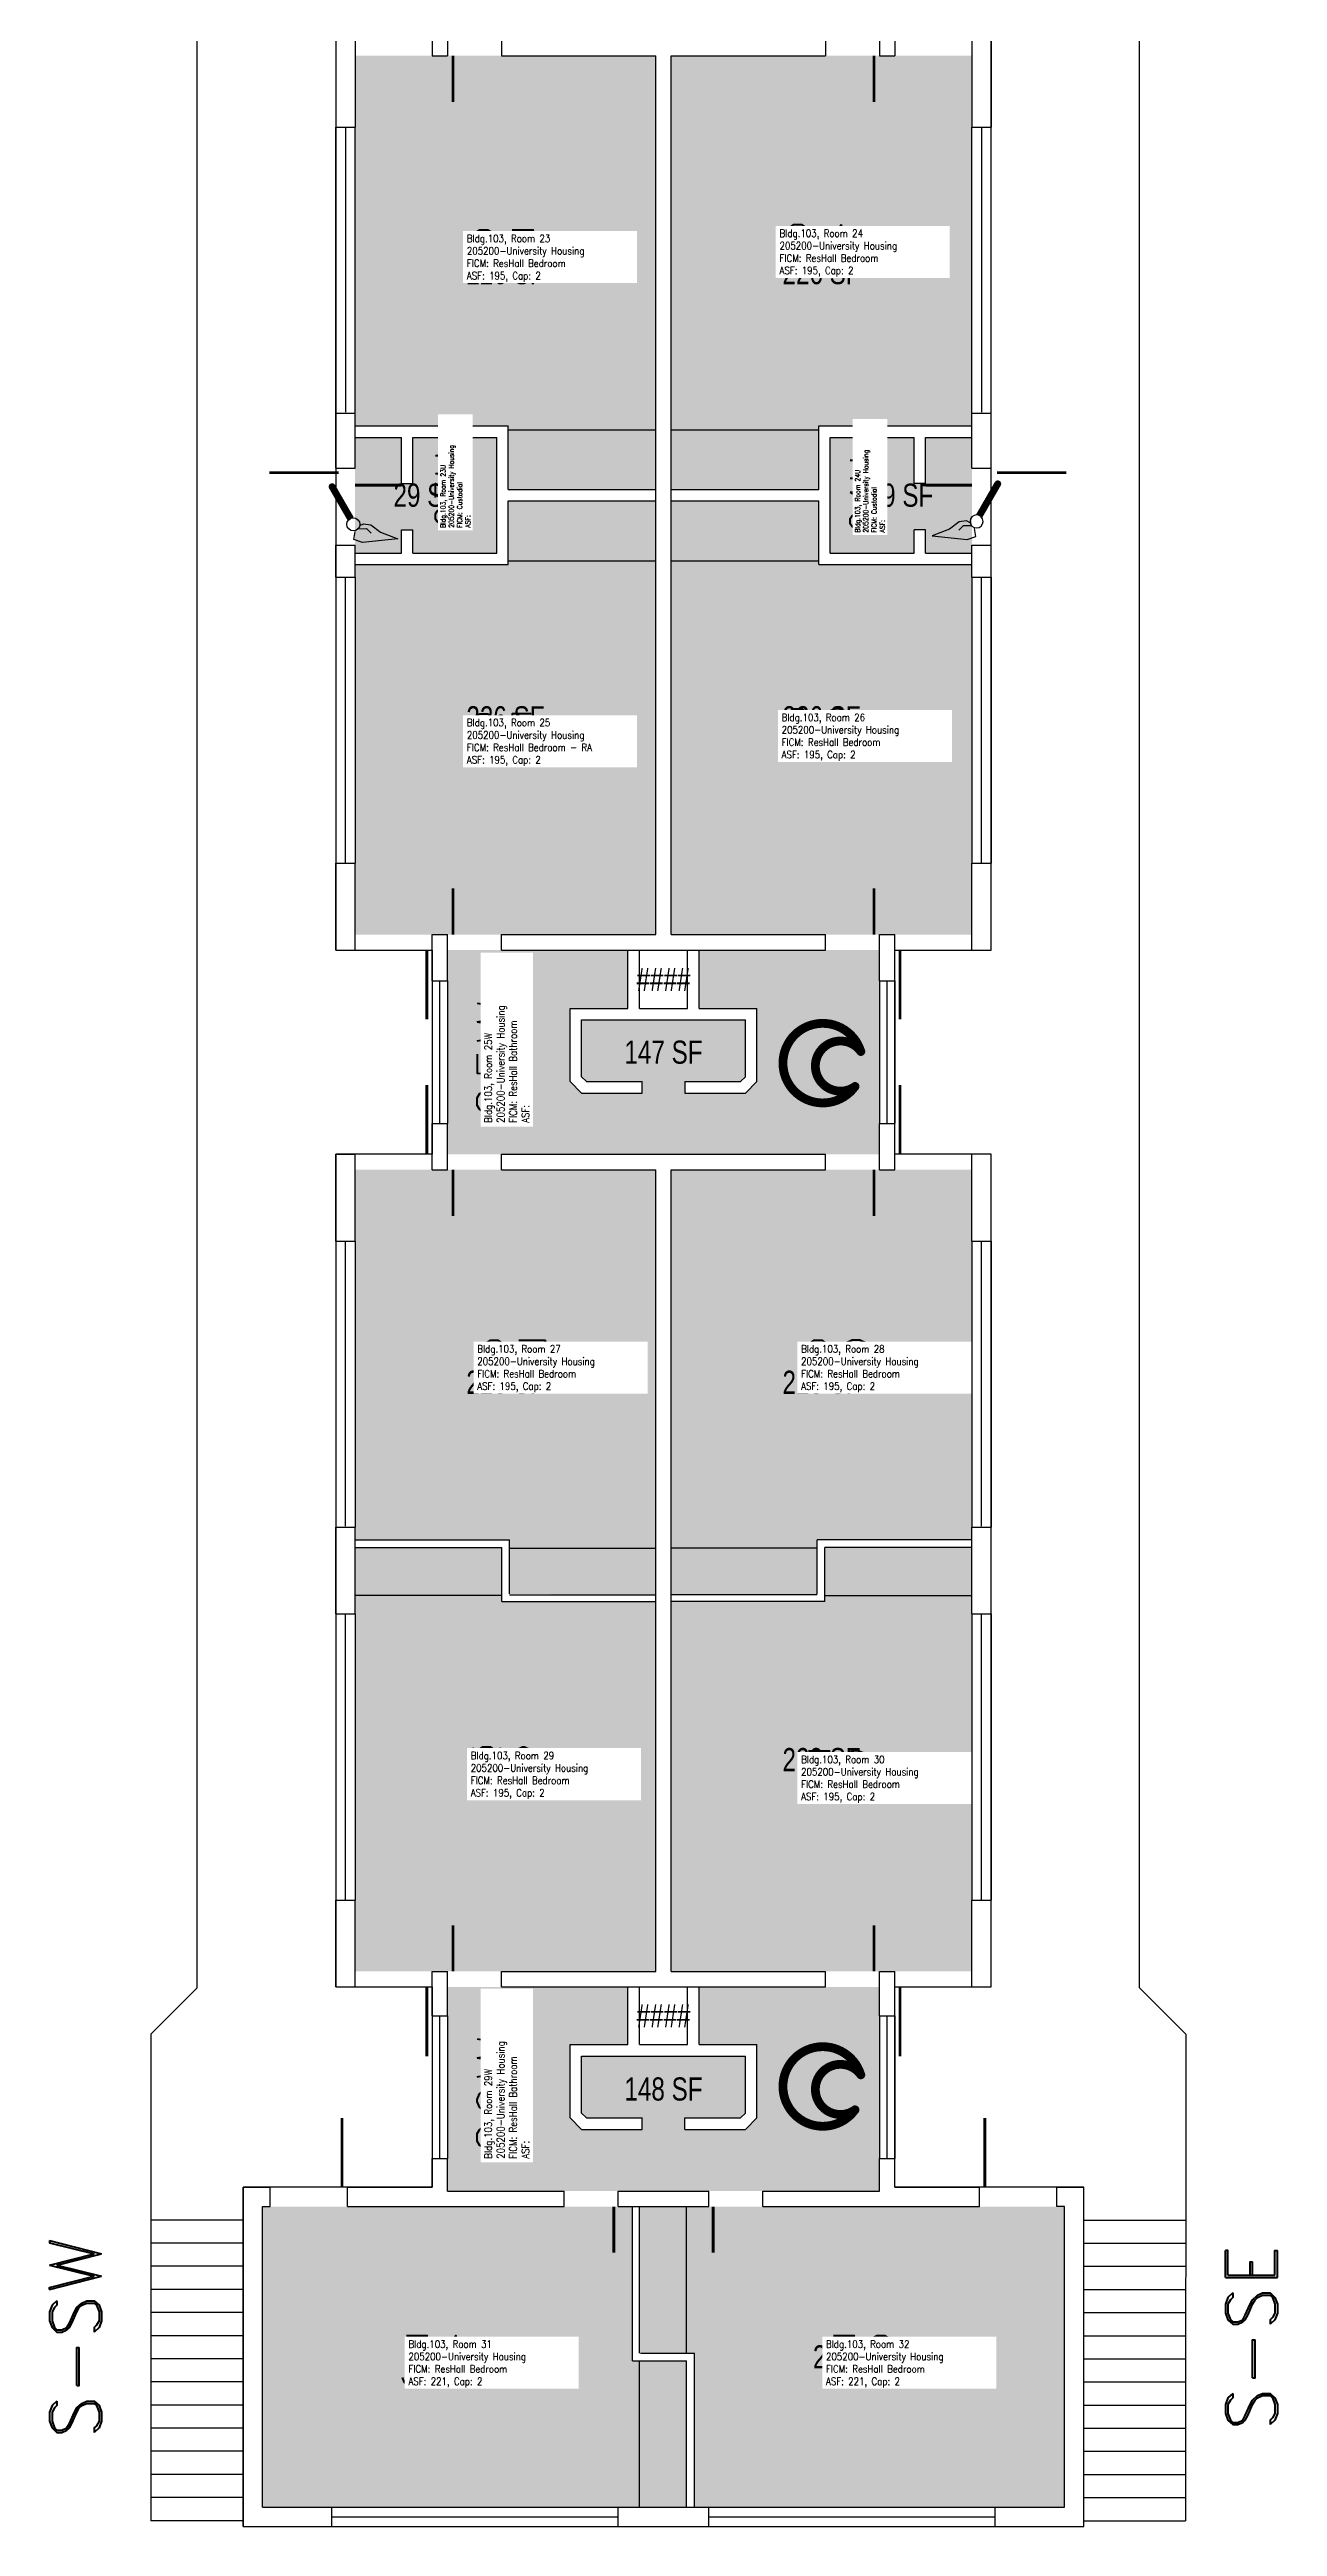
# Model space of a CAD drawing. Header units: inches. Extents: x -100 to 536, y 0 to 2108.
# Drawn here: x -100 to 536, y 0 to 1285 of the extents above; entities that cross this region are included whole.
import ezdxf
from ezdxf.enums import TextEntityAlignment as Align

# ---------------------------------------------------------------- set-up
doc = ezdxf.new("R2010")
doc.units = ezdxf.units.IN
doc.header["$LTSCALE"] = 100
doc.header["$MEASUREMENT"] = 0
doc.layers.get('0').update_dxf_attribs({"linetype": 'CONTINUOUS'})
for name, color, linetype in [('A-DOOR', 2, 'CONTINUOUS'), ('A-FP', 16, 'CONTINUOUS'), ('A-GLAZ', 1, 'CONTINUOUS'), ('A-GLAZ-SILL', 2, 'CONTINUOUS'), ('A-IDEN-ICON', 4, 'CONTINUOUS'), ('A-IDEN-RNUM', 7, 'CONTINUOUS'), ('A-IDEN-SNUM', 4, 'CONTINUOUS'), ('A-IDEN-TEXT', 4, 'CONTINUOUS'), ('A-IDEN-VNUM', 4, 'CONTINUOUS'), ('A-SITE', 3, 'CONTINUOUS'), ('A-WALL', 5, 'CONTINUOUS'), ('AREA-TEXT', 3, 'CONTINUOUS'), ('Rooms-Category-Color', 7, 'CONTINUOUS'), ('Rooms-College-Color', 7, 'CONTINUOUS'), ('Rooms-Department-Color', 7, 'CONTINUOUS'), ('Rooms-Division-Color', 7, 'CONTINUOUS'), ('Rooms-Information', 7, 'CONTINUOUS')]:
    doc.layers.add(name, color=color, linetype=linetype)
doc.styles.add('AREA', font='arial.ttf', dxfattribs={"width": 0.75, "height": 24})
doc.styles.add('ROOMSNUMBER', font='TXT.SHX', dxfattribs={"height": 1})
doc.styles.add('ROOMVNUMBER', font='simplex.shx', dxfattribs={"width": 0.85})
doc.styles.add('TEXT', font='ROMAND')

# ---------------------------------------------------------------- blocks, each defined once
blk = doc.blocks.new('CPBATH')
at = {"const_width": 0.0127}
for points in [[(0.0571, 0.0168, 0.861492), (-0.0551, 0, 1)], [(0.0571, 0.0168, 0.729002), (-0.0084, -0.0042, 1)], [(-0.0551, 0, 0.726902), (0.0487, -0.0337, 1)], [(-0.0084, -0.0042, 0.609468), (0.0487, -0.0337, 1)]]:
    blk.add_lwpolyline(points, format="xyb", dxfattribs=at)
at = {"const_width": 0.00637}
for points in [[(0.0544, 0.0152, 1), (0.0599, 0.0184, 1)], [(0.0459, -0.0353, 1), (0.0515, -0.0321, 1)]]:
    blk.add_lwpolyline(points, format="xyb", close=True, dxfattribs=at)
blk = doc.blocks.new('CPCUST')
for p, q in [((0.0171, -0.0639), (0.02, -0.0466)), ((0.0262, -0.0408), (0.0446, -0.0406)), ((0.0297, -0.0341), (0.0376, -0.0302)), ((0.0376, -0.0302), (0.0533, -0.0324)), ((0.0446, -0.0406), (0.0543, -0.0505)), ((0.0533, -0.0324), (0.0745, -0.0479)), ((0.0745, -0.0479), (0.1117, -0.0625)), ((0.0358, -0.0705), (0.0171, -0.0639)), ((0.1117, -0.0625), (0.0358, -0.0705))]:
    blk.add_line(p, q)
at = {"const_width": 0.015}
blk.add_lwpolyline([(-0.03, 0.05), (0.01, -0.0193)], dxfattribs=at)
at = {"const_width": 0.0075}
blk.add_lwpolyline([(-0.0332, 0.0481, 1), (-0.0268, 0.0519, 1)], format="xyb", close=True, dxfattribs=at)
blk.add_circle((0.0158, -0.0313), 0.0141)

msp = doc.modelspace()

# ---------------------------------------------------------------- hatches: boundary and pattern name
at = {"layer": 'Rooms-Category-Color', "true_color": 0x728ef3}
for points in [[(58, 1245), (58, 1090), (137.5, 1090), (137.5, 1057), (214, 1057), (214, 1282), (58, 1282)], [(378, 1090), (378, 1245), (378, 1282), (222, 1282), (222, 1057), (298.5, 1057), (298.5, 1090)], [(137.5, 1018), (137.5, 1051), (214, 1051), (214, 826), (134, 826), (58, 826), (58, 863), (58, 1018)], [(298.5, 1018), (298.5, 1051), (222, 1051), (222, 826), (302, 826), (378, 826), (378, 863), (378, 1018)], [(199.5, 818), (199.5, 787.7), (169.5, 787.7), (169.5, 749.7), (175.5, 743.7), (207, 743.7), (207, 749.7), (178, 749.7), (175.5, 752.2), (175.5, 781.7), (260.5, 781.7), (260.5, 752.2), (258, 749.7), (229, 749.7), (229, 743.7), (260.5, 743.7), (266.5, 749.7), (266.5, 787.7), (236.5, 787.7), (236.5, 818), (302, 818), (330, 818), (330, 802), (330, 728), (330, 712), (302, 712), (134, 712), (106, 712), (106, 728), (106, 802), (106, 818), (134, 818)], [(58, 704), (134, 704), (214, 704), (214, 483.4), (138.1, 483.9), (138.1, 511.9), (58, 511.9), (58, 667)], [(297.7, 511.9), (297.7, 483.4), (222, 483.4), (222, 704), (302, 704), (378, 704), (378, 667), (378, 511.9)], [(134.1, 479.9), (134.1, 507.9), (58, 507.9), (58, 473.5), (58, 325), (58, 288), (134, 288), (214, 288), (214, 479.9)], [(378, 507.9), (301.7, 507.9), (301.7, 479.9), (222, 479.9), (222, 288), (302, 288), (378, 288), (378, 325), (378, 473.5)], [(106, 191), (106, 174), (166.5, 174), (194.5, 174), (241.5, 174), (269.5, 174), (330, 174), (330, 191), (330, 265), (330, 280), (302, 280), (236.5, 280), (236.5, 250), (266.5, 250), (266.5, 212), (260.5, 206), (229, 206), (229, 212), (258, 212), (260.5, 214.5), (260.5, 244), (175.5, 244), (175.5, 214.5), (178, 212), (207, 212), (207, 206), (175.5, 206), (169.5, 212), (169.5, 250), (199.5, 250), (199.5, 280), (134, 280), (106, 280), (106, 265)], [(14, 166), (10, 166), (10, 10), (46, 10), (194.5, 10), (230, 10), (230, 86), (202, 86), (202, 166), (166.5, 166), (54, 166)], [(422, 166), (382, 166), (269.5, 166), (241.5, 166), (205.5, 166), (205.5, 90), (234, 90), (234, 10), (390, 10), (426, 10), (426, 166)]]:
    msp.add_hatch(color=171, dxfattribs=at).paths.add_polyline_path(points)
at = {"layer": 'Rooms-Category-Color', "true_color": 0xadadad}
for points in [[(82, 1060), (88, 1060), (88, 1084), (131.5, 1084), (131.5, 1024), (88, 1024), (88, 1036), (82, 1036), (82, 1024), (58, 1024), (58, 1068), (58, 1084), (82, 1084)], [(354, 1024), (354, 1036), (348, 1036), (348, 1024), (304.5, 1024), (304.5, 1084), (348, 1084), (348, 1060), (354, 1060), (354, 1084), (378, 1084), (378, 1068), (378, 1024)]]:
    msp.add_hatch(color=253, dxfattribs=at).paths.add_polyline_path(points)
at = {"layer": 'Rooms-College-Color', "true_color": 0xadadad}
for points in [[(58, 1245), (58, 1090), (137.5, 1090), (137.5, 1057), (214, 1057), (214, 1282), (58, 1282)], [(378, 1090), (378, 1245), (378, 1282), (222, 1282), (222, 1057), (298.5, 1057), (298.5, 1090)], [(82, 1060), (88, 1060), (88, 1084), (131.5, 1084), (131.5, 1024), (88, 1024), (88, 1036), (82, 1036), (82, 1024), (58, 1024), (58, 1068), (58, 1084), (82, 1084)], [(354, 1024), (354, 1036), (348, 1036), (348, 1024), (304.5, 1024), (304.5, 1084), (348, 1084), (348, 1060), (354, 1060), (354, 1084), (378, 1084), (378, 1068), (378, 1024)], [(137.5, 1018), (137.5, 1051), (214, 1051), (214, 826), (134, 826), (58, 826), (58, 863), (58, 1018)], [(298.5, 1018), (298.5, 1051), (222, 1051), (222, 826), (302, 826), (378, 826), (378, 863), (378, 1018)], [(199.5, 818), (199.5, 787.7), (169.5, 787.7), (169.5, 749.7), (175.5, 743.7), (207, 743.7), (207, 749.7), (178, 749.7), (175.5, 752.2), (175.5, 781.7), (260.5, 781.7), (260.5, 752.2), (258, 749.7), (229, 749.7), (229, 743.7), (260.5, 743.7), (266.5, 749.7), (266.5, 787.7), (236.5, 787.7), (236.5, 818), (302, 818), (330, 818), (330, 802), (330, 728), (330, 712), (302, 712), (134, 712), (106, 712), (106, 728), (106, 802), (106, 818), (134, 818)], [(58, 704), (134, 704), (214, 704), (214, 483.4), (138.1, 483.9), (138.1, 511.9), (58, 511.9), (58, 667)], [(297.7, 511.9), (297.7, 483.4), (222, 483.4), (222, 704), (302, 704), (378, 704), (378, 667), (378, 511.9)], [(134.1, 479.9), (134.1, 507.9), (58, 507.9), (58, 473.5), (58, 325), (58, 288), (134, 288), (214, 288), (214, 479.9)], [(378, 507.9), (301.7, 507.9), (301.7, 479.9), (222, 479.9), (222, 288), (302, 288), (378, 288), (378, 325), (378, 473.5)], [(106, 191), (106, 174), (166.5, 174), (194.5, 174), (241.5, 174), (269.5, 174), (330, 174), (330, 191), (330, 265), (330, 280), (302, 280), (236.5, 280), (236.5, 250), (266.5, 250), (266.5, 212), (260.5, 206), (229, 206), (229, 212), (258, 212), (260.5, 214.5), (260.5, 244), (175.5, 244), (175.5, 214.5), (178, 212), (207, 212), (207, 206), (175.5, 206), (169.5, 212), (169.5, 250), (199.5, 250), (199.5, 280), (134, 280), (106, 280), (106, 265)], [(14, 166), (10, 166), (10, 10), (46, 10), (194.5, 10), (230, 10), (230, 86), (202, 86), (202, 166), (166.5, 166), (54, 166)], [(422, 166), (382, 166), (269.5, 166), (241.5, 166), (205.5, 166), (205.5, 90), (234, 90), (234, 10), (390, 10), (426, 10), (426, 166)]]:
    msp.add_hatch(color=253, dxfattribs=at).paths.add_polyline_path(points)
at = {"layer": 'Rooms-Department-Color', "true_color": 0x604aed}
for points in [[(58, 1245), (58, 1090), (137.5, 1090), (137.5, 1057), (214, 1057), (214, 1282), (58, 1282)], [(378, 1090), (378, 1245), (378, 1282), (222, 1282), (222, 1057), (298.5, 1057), (298.5, 1090)], [(137.5, 1018), (137.5, 1051), (214, 1051), (214, 826), (134, 826), (58, 826), (58, 863), (58, 1018)], [(298.5, 1018), (298.5, 1051), (222, 1051), (222, 826), (302, 826), (378, 826), (378, 863), (378, 1018)], [(199.5, 818), (199.5, 787.7), (169.5, 787.7), (169.5, 749.7), (175.5, 743.7), (207, 743.7), (207, 749.7), (178, 749.7), (175.5, 752.2), (175.5, 781.7), (260.5, 781.7), (260.5, 752.2), (258, 749.7), (229, 749.7), (229, 743.7), (260.5, 743.7), (266.5, 749.7), (266.5, 787.7), (236.5, 787.7), (236.5, 818), (302, 818), (330, 818), (330, 802), (330, 728), (330, 712), (302, 712), (134, 712), (106, 712), (106, 728), (106, 802), (106, 818), (134, 818)], [(58, 704), (134, 704), (214, 704), (214, 483.4), (138.1, 483.9), (138.1, 511.9), (58, 511.9), (58, 667)], [(297.7, 511.9), (297.7, 483.4), (222, 483.4), (222, 704), (302, 704), (378, 704), (378, 667), (378, 511.9)], [(134.1, 479.9), (134.1, 507.9), (58, 507.9), (58, 473.5), (58, 325), (58, 288), (134, 288), (214, 288), (214, 479.9)], [(378, 507.9), (301.7, 507.9), (301.7, 479.9), (222, 479.9), (222, 288), (302, 288), (378, 288), (378, 325), (378, 473.5)], [(106, 191), (106, 174), (166.5, 174), (194.5, 174), (241.5, 174), (269.5, 174), (330, 174), (330, 191), (330, 265), (330, 280), (302, 280), (236.5, 280), (236.5, 250), (266.5, 250), (266.5, 212), (260.5, 206), (229, 206), (229, 212), (258, 212), (260.5, 214.5), (260.5, 244), (175.5, 244), (175.5, 214.5), (178, 212), (207, 212), (207, 206), (175.5, 206), (169.5, 212), (169.5, 250), (199.5, 250), (199.5, 280), (134, 280), (106, 280), (106, 265)], [(14, 166), (10, 166), (10, 10), (46, 10), (194.5, 10), (230, 10), (230, 86), (202, 86), (202, 166), (166.5, 166), (54, 166)], [(422, 166), (382, 166), (269.5, 166), (241.5, 166), (205.5, 166), (205.5, 90), (234, 90), (234, 10), (390, 10), (426, 10), (426, 166)]]:
    msp.add_hatch(color=173, dxfattribs=at).paths.add_polyline_path(points)
at = {"layer": 'Rooms-Department-Color', "true_color": 0xacacac}
for points in [[(82, 1060), (88, 1060), (88, 1084), (131.5, 1084), (131.5, 1024), (88, 1024), (88, 1036), (82, 1036), (82, 1024), (58, 1024), (58, 1068), (58, 1084), (82, 1084)], [(354, 1024), (354, 1036), (348, 1036), (348, 1024), (304.5, 1024), (304.5, 1084), (348, 1084), (348, 1060), (354, 1060), (354, 1084), (378, 1084), (378, 1068), (378, 1024)]]:
    msp.add_hatch(color=253, dxfattribs=at).paths.add_polyline_path(points)
at = {"layer": 'Rooms-Division-Color', "true_color": 0x604aed}
for points in [[(58, 1245), (58, 1090), (137.5, 1090), (137.5, 1057), (214, 1057), (214, 1282), (58, 1282)], [(378, 1090), (378, 1245), (378, 1282), (222, 1282), (222, 1057), (298.5, 1057), (298.5, 1090)], [(137.5, 1018), (137.5, 1051), (214, 1051), (214, 826), (134, 826), (58, 826), (58, 863), (58, 1018)], [(298.5, 1018), (298.5, 1051), (222, 1051), (222, 826), (302, 826), (378, 826), (378, 863), (378, 1018)], [(199.5, 818), (199.5, 787.7), (169.5, 787.7), (169.5, 749.7), (175.5, 743.7), (207, 743.7), (207, 749.7), (178, 749.7), (175.5, 752.2), (175.5, 781.7), (260.5, 781.7), (260.5, 752.2), (258, 749.7), (229, 749.7), (229, 743.7), (260.5, 743.7), (266.5, 749.7), (266.5, 787.7), (236.5, 787.7), (236.5, 818), (302, 818), (330, 818), (330, 802), (330, 728), (330, 712), (302, 712), (134, 712), (106, 712), (106, 728), (106, 802), (106, 818), (134, 818)], [(58, 704), (134, 704), (214, 704), (214, 483.4), (138.1, 483.9), (138.1, 511.9), (58, 511.9), (58, 667)], [(297.7, 511.9), (297.7, 483.4), (222, 483.4), (222, 704), (302, 704), (378, 704), (378, 667), (378, 511.9)], [(134.1, 479.9), (134.1, 507.9), (58, 507.9), (58, 473.5), (58, 325), (58, 288), (134, 288), (214, 288), (214, 479.9)], [(378, 507.9), (301.7, 507.9), (301.7, 479.9), (222, 479.9), (222, 288), (302, 288), (378, 288), (378, 325), (378, 473.5)], [(106, 191), (106, 174), (166.5, 174), (194.5, 174), (241.5, 174), (269.5, 174), (330, 174), (330, 191), (330, 265), (330, 280), (302, 280), (236.5, 280), (236.5, 250), (266.5, 250), (266.5, 212), (260.5, 206), (229, 206), (229, 212), (258, 212), (260.5, 214.5), (260.5, 244), (175.5, 244), (175.5, 214.5), (178, 212), (207, 212), (207, 206), (175.5, 206), (169.5, 212), (169.5, 250), (199.5, 250), (199.5, 280), (134, 280), (106, 280), (106, 265)], [(14, 166), (10, 166), (10, 10), (46, 10), (194.5, 10), (230, 10), (230, 86), (202, 86), (202, 166), (166.5, 166), (54, 166)], [(422, 166), (382, 166), (269.5, 166), (241.5, 166), (205.5, 166), (205.5, 90), (234, 90), (234, 10), (390, 10), (426, 10), (426, 166)]]:
    msp.add_hatch(color=173, dxfattribs=at).paths.add_polyline_path(points)
at = {"layer": 'Rooms-Division-Color', "true_color": 0xadadad}
for points in [[(82, 1060), (88, 1060), (88, 1084), (131.5, 1084), (131.5, 1024), (88, 1024), (88, 1036), (82, 1036), (82, 1024), (58, 1024), (58, 1068), (58, 1084), (82, 1084)], [(354, 1024), (354, 1036), (348, 1036), (348, 1024), (304.5, 1024), (304.5, 1084), (348, 1084), (348, 1060), (354, 1060), (354, 1084), (378, 1084), (378, 1068), (378, 1024)]]:
    msp.add_hatch(color=253, dxfattribs=at).paths.add_polyline_path(points)

# ---------------------------------------------------------------- linework, layer by layer
at = {"layer": 'A-DOOR'}
for p, q in [((137.5, 1088), (214, 1088)), ((222, 1088), (298.5, 1088)), ((137.5, 1020), (214, 1020)), ((222, 1020), (298.5, 1020)), ((138.2, 507.6), (214.1, 507.6)), ((297.6, 507.6), (221.7, 507.6)), ((134.2, 483.1), (57.7, 483.1)), ((301.6, 483.1), (378.1, 483.1)), ((230, 90), (230, 166)), ((205.5, 10), (205.5, 86))]:
    msp.add_line(p, q, dxfattribs=at)
for points in [[(108.8, 1282, 1.5, 1.5, 0), (108.8, 1258, 0, 0, 0), (108, 1258, 0, 0, 0.414214), (132, 1282, 0, 0, 0.414214)], [(327.2, 1282, 1.5, 1.5, 0), (327.2, 1258, 0, 0, 0), (328, 1258, 0, 0, -0.414214), (304, 1282, 0, 0, -0.414214)], [(49.5, 1065.7, 1.5, 1.5, 0), (13.5, 1065.7, 0, 0, 0), (13.5, 1065, 0, 0, 0.414214), (51, 1030.5, 0, 0, 0.414214)], [(82, 1059.2, 1.5, 1.5, 0), (58, 1059.2, 0, 0, 0), (58, 1060, 0, 0, 0.414214), (82, 1036, 0, 0, 0.414214)], [(354, 1059.2, 1.5, 1.5, 0), (378, 1059.2, 0, 0, 0), (378, 1060, 0, 0, -0.414214), (354, 1036, 0, 0, -0.414214)], [(391, 1065.7, 1.5, 1.5, 0), (427, 1065.7, 0, 0, 0), (427, 1065, 0, 0, -0.414214), (389.5, 1030.5, 0, 0, -0.414214)], [(108.8, 826, 1.5, 1.5, 0), (108.8, 850, 0, 0, 0), (108, 850, 0, 0, -0.414214), (132, 826, 0, 0, -0.414214)], [(327.2, 826, 1.5, 1.5, 0), (327.2, 850, 0, 0, 0), (328, 850, 0, 0, 0.414214), (304, 826, 0, 0, 0.414214)], [(95.2, 818, 1.5, 1.5, 0), (95.2, 782, 0, 0, 0), (94.5, 782, 0, 0, -0.414214), (60, 819.5, 0, 0, -0.414214)], [(340.7, 818, 1.5, 1.5, 0), (340.7, 782, 0, 0, 0), (341.5, 782, 0, 0, 0.414214), (376, 819.5, 0, 0, 0.414214)], [(95.2, 712, 1.5, 1.5, 0), (95.2, 748, 0, 0, 0), (94.5, 748, 0, 0, 0.414214), (60, 710.5, 0, 0, 0.414214)], [(340.7, 712, 1.5, 1.5, 0), (340.7, 748, 0, 0, 0), (341.5, 748, 0, 0, -0.414214), (376, 710.5, 0, 0, -0.414214)], [(108.8, 704, 1.5, 1.5, 0), (108.8, 680, 0, 0, 0), (108, 680, 0, 0, 0.414214), (132, 704, 0, 0, 0.414214)], [(327.2, 704, 1.5, 1.5, 0), (327.2, 680, 0, 0, 0), (328, 680, 0, 0, -0.414214), (304, 704, 0, 0, -0.414214)], [(108.8, 288, 1.5, 1.5, 0), (108.8, 312, 0, 0, 0), (108, 312, 0, 0, -0.414214), (132, 288, 0, 0, -0.414214)], [(327.2, 288, 1.5, 1.5, 0), (327.2, 312, 0, 0, 0), (328, 312, 0, 0, 0.414214), (304, 288, 0, 0, 0.414214)], [(95.2, 280, 1.5, 1.5, 0), (95.2, 244, 0, 0, 0), (94.5, 244, 0, 0, -0.414214), (60, 281.5, 0, 0, -0.414214)], [(340.7, 280, 1.5, 1.5, 0), (340.7, 244, 0, 0, 0), (341.5, 244, 0, 0, 0.414214), (376, 281.5, 0, 0, 0.414214)], [(51.2, 176, 1.5, 1.5, 0), (51.2, 212, 0, 0, 0), (50.5, 212, 0, 0, 0.414214), (16, 174.5, 0, 0, 0.414214)], [(384.7, 176, 1.5, 1.5, 0), (384.7, 212, 0, 0, 0), (385.5, 212, 0, 0, -0.414214), (420, 174.5, 0, 0, -0.414214)], [(192.2, 166, 1.5, 1.5, 0), (192.2, 142, 0, 0, 0), (193, 142, 0, 0, -0.414214), (169, 166, 0, 0, -0.414214)], [(243.8, 166, 1.5, 1.5, 0), (243.8, 142, 0, 0, 0), (243, 142, 0, 0, 0.414214), (267, 166, 0, 0, 0.414214)]]:
    msp.add_lwpolyline(points, format="xyseb", dxfattribs=at)
at = {"layer": 'A-FP', "elevation": -5016}
msp.add_lwpolyline([(48, 1290), (48, 818), (98, 818), (98, 712), (48, 712), (48, 280), (98, 280), (98, 176), (0, 176), (0, 0), (436, 0), (436, 176), (338, 176), (338, 280), (388, 280), (388, 712), (338, 712), (338, 818), (388, 818), (388, 1290)], dxfattribs=at)
at = {"layer": 'A-GLAZ'}
for p, q in [((53, 1245), (53, 1097)), ((383, 1245), (383, 1097)), ((53, 863), (53, 1011)), ((383, 863), (383, 1011)), ((102, 728), (102, 802)), ((334, 728), (334, 802)), ((53, 519), (53, 667)), ((383, 519), (383, 667)), ((53, 325), (53, 473)), ((383, 325), (383, 473)), ((102, 191), (102, 265)), ((334, 191), (334, 265)), ((46, 5), (194.5, 5)), ((241.5, 5), (390, 5))]:
    msp.add_line(p, q, dxfattribs=at)
at = {"layer": 'A-GLAZ-SILL'}
for p, q in [((48, 1096.5), (48, 1245)), ((58, 1096.5), (58, 1245)), ((378, 1096.5), (378, 1245)), ((388, 1096.5), (388, 1245)), ((48, 1011.5), (48, 863)), ((58, 1011.5), (58, 863)), ((378, 1011.5), (378, 863)), ((388, 1011.5), (388, 863)), ((98, 802), (98, 728)), ((106, 802), (106, 728)), ((330, 802), (330, 728)), ((338, 802), (338, 728)), ((48, 667), (48, 518.5)), ((58, 667), (58, 518.5)), ((378, 667), (378, 518.5)), ((388, 667), (388, 518.5)), ((48, 473.5), (48, 325)), ((58, 473.5), (58, 325)), ((378, 473.5), (378, 325)), ((388, 473.5), (388, 325)), ((98, 265), (98, 191)), ((106, 265), (106, 191)), ((330, 265), (330, 191)), ((338, 265), (338, 191)), ((46, 10), (194.5, 10)), ((241.5, 10), (390, 10)), ((46, 0), (194.5, 0)), ((241.5, 0), (390, 0))]:
    msp.add_line(p, q, dxfattribs=at)
at = {"layer": 'A-SITE'}
for p, q in [((-24, 279.5), (-24, 1828.1)), ((-24, 279.5), (-24, 1828.1)), ((464.9, 279.5), (464.9, 1828.1)), ((464.9, 279.5), (464.9, 1828.1)), ((-24, 316.1), (-24, 316.1)), ((464.9, 316.1), (464.9, 316.1)), ((-48, 255.5), (-24, 279.5)), ((488.9, 255.5), (464.9, 279.5)), ((-48, 255.5), (-47.9, 3)), ((488.9, 255.5), (488.8, 3)), ((0, 159), (-47.9, 159)), ((436, 159), (488.8, 159)), ((0, 147), (-47.9, 147)), ((436, 147), (488.8, 147)), ((0, 135), (-47.9, 135)), ((436, 135), (488.8, 135)), ((0, 123), (-47.9, 123)), ((436, 123), (488.8, 123)), ((0, 111), (-47.9, 111)), ((436, 111), (488.8, 111)), ((0, 99), (-47.9, 99)), ((436, 99), (488.8, 99)), ((0, 87), (-47.9, 87)), ((436, 87), (488.8, 87)), ((0, 75), (-47.9, 75)), ((436, 75), (488.8, 75)), ((0, 63), (-47.9, 63)), ((436, 63), (488.8, 63)), ((0, 51), (-47.9, 51)), ((0, 39), (-47.9, 39)), ((436, 51), (488.8, 51)), ((436, 39), (488.8, 39)), ((0, 27), (-47.9, 27)), ((436, 27), (488.8, 27)), ((0, 15), (-47.9, 15)), ((436, 15), (488.8, 15)), ((0, 3), (-47.9, 3)), ((436, 3), (488.8, 3))]:
    msp.add_line(p, q, dxfattribs=at)
at = {"layer": 'A-WALL'}
for p, q in [((98, 1306), (98, 1282)), ((106, 1306), (106, 1282)), ((330, 1306), (330, 1282)), ((338, 1306), (338, 1282)), ((48, 1290), (48, 1245)), ((58, 1290), (58, 1245)), ((134, 1290), (134, 1282)), ((302, 1290), (302, 1282)), ((378, 1290), (378, 1245)), ((388, 1290), (388, 1245)), ((98, 1282), (106, 1282)), ((134, 1282), (214, 1282)), ((214, 826), (214, 1282)), ((222, 1282), (302, 1282)), ((222, 826), (222, 1282)), ((330, 1282), (338, 1282)), ((48, 1245), (58, 1245)), ((378, 1245), (388, 1245)), ((48, 1068), (48, 1096.5)), ((48, 1096.5), (58, 1096.5)), ((58, 1068), (58, 1096.5)), ((378, 1068), (378, 1096.5)), ((378, 1096.5), (388, 1096.5)), ((388, 1068), (388, 1096.5)), ((58, 1090), (137.5, 1090)), ((58, 1084), (82, 1084)), ((82, 1060), (82, 1084)), ((88, 1060), (88, 1084)), ((88, 1084), (131.5, 1084)), ((131.5, 1024), (131.5, 1084)), ((137.5, 1057), (137.5, 1090)), ((298.5, 1090), (378, 1090)), ((298.5, 1057), (298.5, 1090)), ((304.5, 1084), (348, 1084)), ((304.5, 1024), (304.5, 1084)), ((348, 1060), (348, 1084)), ((354, 1084), (378, 1084)), ((354, 1060), (354, 1084)), ((48, 1068), (58, 1068)), ((378, 1068), (388, 1068)), ((82, 1060), (88, 1060)), ((137.5, 1057), (214, 1057)), ((222, 1057), (298.5, 1057)), ((354, 1060), (348, 1060)), ((137.5, 1051), (214, 1051)), ((137.5, 1018), (137.5, 1051)), ((222, 1051), (298.5, 1051)), ((298.5, 1018), (298.5, 1051)), ((82, 1036), (88, 1036)), ((82, 1024), (82, 1036)), ((88, 1024), (88, 1036)), ((348, 1024), (348, 1036)), ((354, 1036), (348, 1036)), ((354, 1024), (354, 1036)), ((48, 1028), (58, 1028)), ((48, 1011.5), (48, 1028)), ((58, 1011.5), (58, 1028)), ((58, 1024), (82, 1024)), ((58, 1018), (137.5, 1018)), ((88, 1024), (131.5, 1024)), ((298.5, 1018), (378, 1018)), ((304.5, 1024), (348, 1024)), ((354, 1024), (378, 1024)), ((378, 1028), (388, 1028)), ((378, 1011.5), (378, 1028)), ((388, 1011.5), (388, 1028)), ((48, 1011.5), (58, 1011.5)), ((378, 1011.5), (388, 1011.5)), ((48, 863), (58, 863)), ((48, 818), (48, 863)), ((58, 818), (58, 863)), ((378, 863), (388, 863)), ((378, 818), (378, 863)), ((388, 818), (388, 863)), ((98, 802), (98, 826)), ((98, 826), (106, 826)), ((106, 802), (106, 826)), ((134, 818), (134, 826)), ((134, 826), (214, 826)), ((222, 826), (302, 826)), ((302, 818), (302, 826)), ((330, 802), (330, 826)), ((330, 826), (338, 826)), ((338, 802), (338, 826)), ((48, 818), (58, 818)), ((134, 818), (302, 818)), ((199.5, 787.7), (199.5, 817.7)), ((205.5, 787.7), (205.5, 817.7)), ((230.5, 787.7), (230.5, 817.7)), ((236.5, 787.7), (236.5, 817.7)), ((378, 818), (388, 818)), ((98, 802), (106, 802)), ((330, 802), (338, 802)), ((169.5, 749.7), (169.5, 787.7)), ((169.5, 787.7), (199.5, 787.7)), ((205.5, 787.7), (230.5, 787.7)), ((236.5, 787.7), (266.5, 787.7)), ((266.5, 749.7), (266.5, 787.7)), ((175.5, 752.2), (175.5, 781.7)), ((175.5, 781.7), (260.5, 781.7)), ((260.5, 752.2), (260.5, 781.7)), ((169.5, 749.7), (175.5, 743.7)), ((175.5, 752.2), (178, 749.7)), ((178, 749.7), (207, 749.7)), ((207, 743.7), (207, 749.7)), ((229, 749.7), (229, 743.7)), ((229, 749.7), (258, 749.7)), ((260.5, 752.2), (258, 749.7)), ((266.5, 749.7), (260.5, 743.7)), ((175.5, 743.7), (207, 743.7)), ((229, 743.7), (260.5, 743.7)), ((98, 728), (106, 728)), ((98, 704), (98, 728)), ((106, 704), (106, 728)), ((330, 728), (338, 728)), ((330, 704), (330, 728)), ((338, 704), (338, 728)), ((48, 712), (58, 712)), ((48, 667), (48, 712)), ((58, 667), (58, 712)), ((134, 712), (302, 712)), ((134, 704), (134, 712)), ((302, 704), (302, 712)), ((378, 667), (378, 712)), ((388, 712), (378, 712)), ((388, 667), (388, 712)), ((98, 704), (106, 704)), ((134, 704), (214, 704)), ((214, 288), (214, 704)), ((222, 704), (302, 704)), ((222, 288), (222, 704)), ((330, 704), (338, 704)), ((48, 667), (58, 667)), ((378, 667), (388, 667)), ((48, 473.5), (48, 518.5)), ((48, 518.5), (58, 518.5)), ((58, 473.5), (58, 518.5)), ((378, 473.5), (378, 518.5)), ((378, 518.5), (388, 518.5)), ((388, 473.5), (388, 518.5)), ((58.1, 511.9), (138.1, 511.9)), ((58.1, 507.9), (134.1, 507.9)), ((134.1, 479.9), (134.1, 507.9)), ((138.1, 483.9), (138.1, 511.9)), ((297.7, 483.9), (297.7, 511.9)), ((377.7, 511.9), (297.7, 511.9)), ((301.7, 479.9), (301.7, 507.9)), ((377.7, 507.9), (301.7, 507.9)), ((134.1, 479.9), (213.7, 479.9)), ((138.1, 483.4), (213.7, 483.4)), ((297.7, 483.4), (222, 483.4)), ((301.7, 479.9), (222, 479.9)), ((48, 473.5), (58, 473.5)), ((378, 473.5), (388, 473.5)), ((48, 325), (58, 325)), ((48, 280), (48, 325)), ((58, 280), (58, 325)), ((378, 325), (388, 325)), ((378, 280), (378, 325)), ((388, 280), (388, 325)), ((98, 265), (98, 288)), ((98, 288), (106, 288)), ((106, 265), (106, 288)), ((134, 288), (214, 288)), ((134, 280), (134, 288)), ((222, 288), (302, 288)), ((302, 280), (302, 288)), ((330, 265), (330, 288)), ((330, 288), (338, 288)), ((338, 265), (338, 288)), ((48, 280), (58, 280)), ((48, 280), (58, 280)), ((134, 280), (302, 280)), ((199.5, 250), (199.5, 280)), ((205.5, 250), (205.5, 280)), ((230.5, 250), (230.5, 280)), ((236.5, 250), (236.5, 280)), ((378, 280), (388, 280)), ((98, 265), (106, 265)), ((330, 265), (338, 265)), ((169.5, 212), (169.5, 250)), ((169.5, 250), (199.5, 250)), ((205.5, 250), (230.5, 250)), ((236.5, 250), (266.5, 250)), ((266.5, 212), (266.5, 250)), ((175.5, 214.5), (175.5, 244)), ((175.5, 244), (260.5, 244)), ((260.5, 214.5), (260.5, 244)), ((169.5, 212), (175.5, 206)), ((175.5, 214.5), (178, 212)), ((175.5, 206), (207, 206)), ((178, 212), (207, 212)), ((207, 206), (207, 212)), ((229, 212), (258, 212)), ((229, 206), (229, 212)), ((229, 206), (260.5, 206)), ((260.5, 214.5), (258, 212)), ((266.5, 212), (260.5, 206)), ((98, 191), (106, 191)), ((98, 176), (98, 191)), ((106, 174), (106, 191)), ((330, 191), (338, 191)), ((330, 174), (330, 191)), ((338, 176), (338, 191)), ((0, 176), (14, 176)), ((0, 0), (0, 176)), ((14, 166), (14, 176)), ((54, 166), (54, 176)), ((54, 176), (98, 176)), ((106, 174), (166.5, 174)), ((166.5, 166), (166.5, 174)), ((194.5, 174), (241.5, 174)), ((194.5, 166), (194.5, 174)), ((241.5, 166), (241.5, 174)), ((269.5, 174), (330, 174)), ((269.5, 166), (269.5, 174)), ((338, 176), (382, 176)), ((382, 166), (382, 176)), ((422, 176), (436, 176)), ((422, 166), (422, 176)), ((436, 0), (436, 176)), ((10, 166), (14, 166)), ((10, 10), (10, 166)), ((54, 166), (166.5, 166)), ((194.5, 166), (241.5, 166)), ((202, 86), (202, 166)), ((205.5, 90), (205.5, 166)), ((269.5, 166), (382, 166)), ((426, 166), (422, 166)), ((426, 10), (426, 166)), ((206, 90), (234, 90)), ((234, 10), (234, 90)), ((202, 86), (230, 86)), ((230, 10), (230, 86)), ((0, 0), (1, 0)), ((0, 0), (1, 0)), ((10, 10), (46, 10)), ((46, 0), (46, 10)), ((194.5, 10), (241.5, 10)), ((194.5, 0), (194.5, 10)), ((241.5, 0), (241.5, 10)), ((390, 10), (426, 10)), ((390, 0), (390, 10)), ((390, 0), (436, 0)), ((0, 0), (46, 0)), ((194.5, 0), (241.5, 0))]:
    msp.add_line(p, q, dxfattribs=at)

# ---------------------------------------------------------------- block references
at = {"layer": 'A-IDEN-ICON'}
for name, p, xscale, yscale, zscale in [('CPCUST', (53.3, 1046.4), 240, 240, 240), ('CPCUST', (384.2, 1047.9), -240, 239.999999998469, 240), ('CPBATH', (299.8, 759.3), 360, 360, 360), ('CPBATH', (299.8, 228.3), 360, 360, 360)]:
    msp.add_blockref(name, p, dxfattribs=dict(at, xscale=xscale, yscale=yscale, zscale=zscale))

# ---------------------------------------------------------------- texts
at = {"layer": 'A-IDEN-RNUM', "style": 'ROOMSNUMBER', "width": 0.85}
for s, p in [('0023-00', (134.6, 1178.2, 0)), ('0024-00', (297.4, 1180.9, 0)), ('0025-00', (134.6, 927, 0)), ('0026-00', (297.4, 929.7, 0)), ('0027-00', (140, 602, 0)), ('0028-00', (308, 602, 0)), ('0029-00', (136, 391, 0)), ('0030-00', (308, 389, 0)), ('0031-00', (99.4, 85.6, 0)), ('0032-00', (320.9, 85.6, 0))]:
    msp.add_text(s, height=1, dxfattribs=at).set_placement(p, align=Align.MIDDLE)
for s, p in [('0023-U0', (108.8, 1056.8, 0)), ('0024-U0', (323.8, 1054.3, 0)), ('0025-W0', (134.8, 761, 0)), ('0029-W0', (134.8, 223.5, 0))]:
    msp.add_text(s, height=1, rotation=90, dxfattribs=at).set_placement(p, align=Align.MIDDLE)
at = {"layer": 'A-IDEN-SNUM', "style": 'ROOMSNUMBER', "width": 0.85}
for s, p in [('1030002300', (134.6, 1178.2, 0)), ('1030002400', (297.4, 1180.9, 0)), ('1030002500', (134.6, 927, 0)), ('1030002600', (297.4, 929.7, 0)), ('1030002700', (140, 602, 0)), ('1030002800', (308, 602, 0)), ('1030002900', (136, 391, 0)), ('1030003000', (308, 389, 0)), ('1030003100', (99.4, 85.6, 0)), ('1030003200', (320.9, 85.6, 0))]:
    msp.add_text(s, height=1, dxfattribs=at).set_placement(p, align=Align.MIDDLE)
for s, p in [('10300023U0', (108.8, 1056.8, 0)), ('10300024U0', (323.8, 1054.3, 0)), ('10300025W0', (134.8, 761, 0)), ('10300029W0', (134.8, 223.5, 0))]:
    msp.add_text(s, height=1, rotation=90, dxfattribs=at).set_placement(p, align=Align.MIDDLE)
at = {"layer": 'A-IDEN-TEXT', "style": 'TEXT'}
for s, p in [('S-SW', (-87, 98, 0)), ('S-SE', (523, 98, 0))]:
    msp.add_text(s, height=27, rotation=90, dxfattribs=at).set_placement(p, align=Align.MIDDLE)
at = {"layer": 'A-IDEN-VNUM', "style": 'ROOMVNUMBER', "width": 0.85}
for s, p in [('23', (134.6, 1178.2, 0)), ('24', (297.4, 1180.9, 0)), ('25', (134.6, 927, 0)), ('26', (297.4, 929.7, 0)), ('27', (140, 602, 0)), ('28', (308, 602, 0)), ('29', (136, 391, 0)), ('30', (308, 389, 0)), ('31', (99.4, 85.6, 0)), ('32', (320.9, 85.6, 0))]:
    msp.add_text(s, height=27, dxfattribs=at).set_placement(p, align=Align.MIDDLE)
for s, height, p in [('23U', 18, (108.8, 1056.8, 0)), ('24U', 18, (323.8, 1054.3, 0)), ('25W', 27, (134.8, 761, 0)), ('29W', 27, (134.8, 223.5, 0))]:
    msp.add_text(s, height=height, rotation=90, dxfattribs=at).set_placement(p, align=Align.MIDDLE)
at = {"layer": 'AREA-TEXT', "style": 'AREA', "width": 0.75}
for s, p in [('226 SF', (136, 1169.5)), ('226 SF', (300, 1169.5)), ('29 SF', (94.7, 1054)), ('29 SF', (341.2, 1054)), ('226 SF', (136, 938.5)), ('226 SF', (300, 938.5)), ('####', (218, 802.8)), ('147 SF', (218, 765)), ('223 SF', (136, 593.7)), ('223 SF', (300, 593.7)), ('223 SF', (136, 397.9)), ('223 SF', (300, 397.9)), ('####', (218, 265)), ('148 SF', (218, 227)), ('223 SF', (120, 88)), ('223 SF', (315.8, 88))]:
    msp.add_text(s, height=12, dxfattribs=at).set_placement(p, align=Align.MIDDLE_CENTER)

# ---------------------------------------------------------------- next in the draw order: texts
at = {"layer": 'Rooms-Information', "char_height": 3.857, "width": 86.4, "attachment_point": 7, "style": 'ROOMVNUMBER', "bg_fill": 3, "box_fill_scale": 1.5, "bg_fill_color": 256, "bg_fill_true_color": 13158600, "bg_fill_transparency": 0}
for s, insert in [('Bldg.103, Room 23^M^J205200-University Housing^M^JFICM: ResHall Bedroom^M^JASF: 195, Cap: 2', (116, 1164.7, 0)), ('Bldg.103, Room 24^M^J205200-University Housing^M^JFICM: ResHall Bedroom^M^JASF: 195, Cap: 2', (278.2, 1167.4, 0)), ('Bldg.103, Room 25^M^J205200-University Housing^M^JFICM: ResHall Bedroom - RA^M^JASF: 195, Cap: 2', (116, 913.5, 0)), ('Bldg.103, Room 26^M^J205200-University Housing^M^JFICM: ResHall Bedroom^M^JASF: 195, Cap: 2', (279.3, 916.2, 0)), ('Bldg.103, Room 27^M^J205200-University Housing^M^JFICM: ResHall Bedroom^M^JASF: 195, Cap: 2', (121.4, 588.5, 0)), ('Bldg.103, Room 28^M^J205200-University Housing^M^JFICM: ResHall Bedroom^M^JASF: 195, Cap: 2', (289.4, 588.5, 0)), ('Bldg.103, Room 29^M^J205200-University Housing^M^JFICM: ResHall Bedroom^M^JASF: 195, Cap: 2', (118, 377.5, 0)), ('Bldg.103, Room 30^M^J205200-University Housing^M^JFICM: ResHall Bedroom^M^JASF: 195, Cap: 2', (289.4, 375.5, 0)), ('Bldg.103, Room 31^M^J205200-University Housing^M^JFICM: ResHall Bedroom^M^JASF: 221, Cap: 2', (85.7, 72.1, 0)), ('Bldg.103, Room 32^M^J205200-University Housing^M^JFICM: ResHall Bedroom^M^JASF: 221, Cap: 2', (302.3, 72.1, 0))]:
    msp.add_mtext(s, dxfattribs=dict(at, insert=insert))
at = {"layer": 'Rooms-Information', "attachment_point": 7, "rotation": 90, "style": 'ROOMVNUMBER', "bg_fill": 3, "box_fill_scale": 1.5, "bg_fill_color": 256, "bg_fill_true_color": 13158600, "bg_fill_transparency": 0}
for s, insert, char_height, width in [('Bldg.103, Room 23U^M^J205200-University Housing^M^JFICM: Custodial^M^JASF: ', (117.8, 1037.1, 0), 2.571, 57.6), ('Bldg.103, Room 24U^M^J205200-University Housing^M^JFICM: Custodial^M^JASF: ', (332.8, 1034.6, 0), 2.571, 57.6), ('Bldg.103, Room 25W^M^J205200-University Housing^M^JFICM: ResHall Bathroom^M^JASF: ', (148.3, 728.3, 0), 3.857, 86.4), ('Bldg.103, Room 29W^M^J205200-University Housing^M^JFICM: ResHall Bathroom^M^JASF: ', (148.3, 190.8, 0), 3.857, 86.4)]:
    msp.add_mtext(s, dxfattribs=dict(at, insert=insert, char_height=char_height, width=width))

doc.saveas('drawing.dxf')
